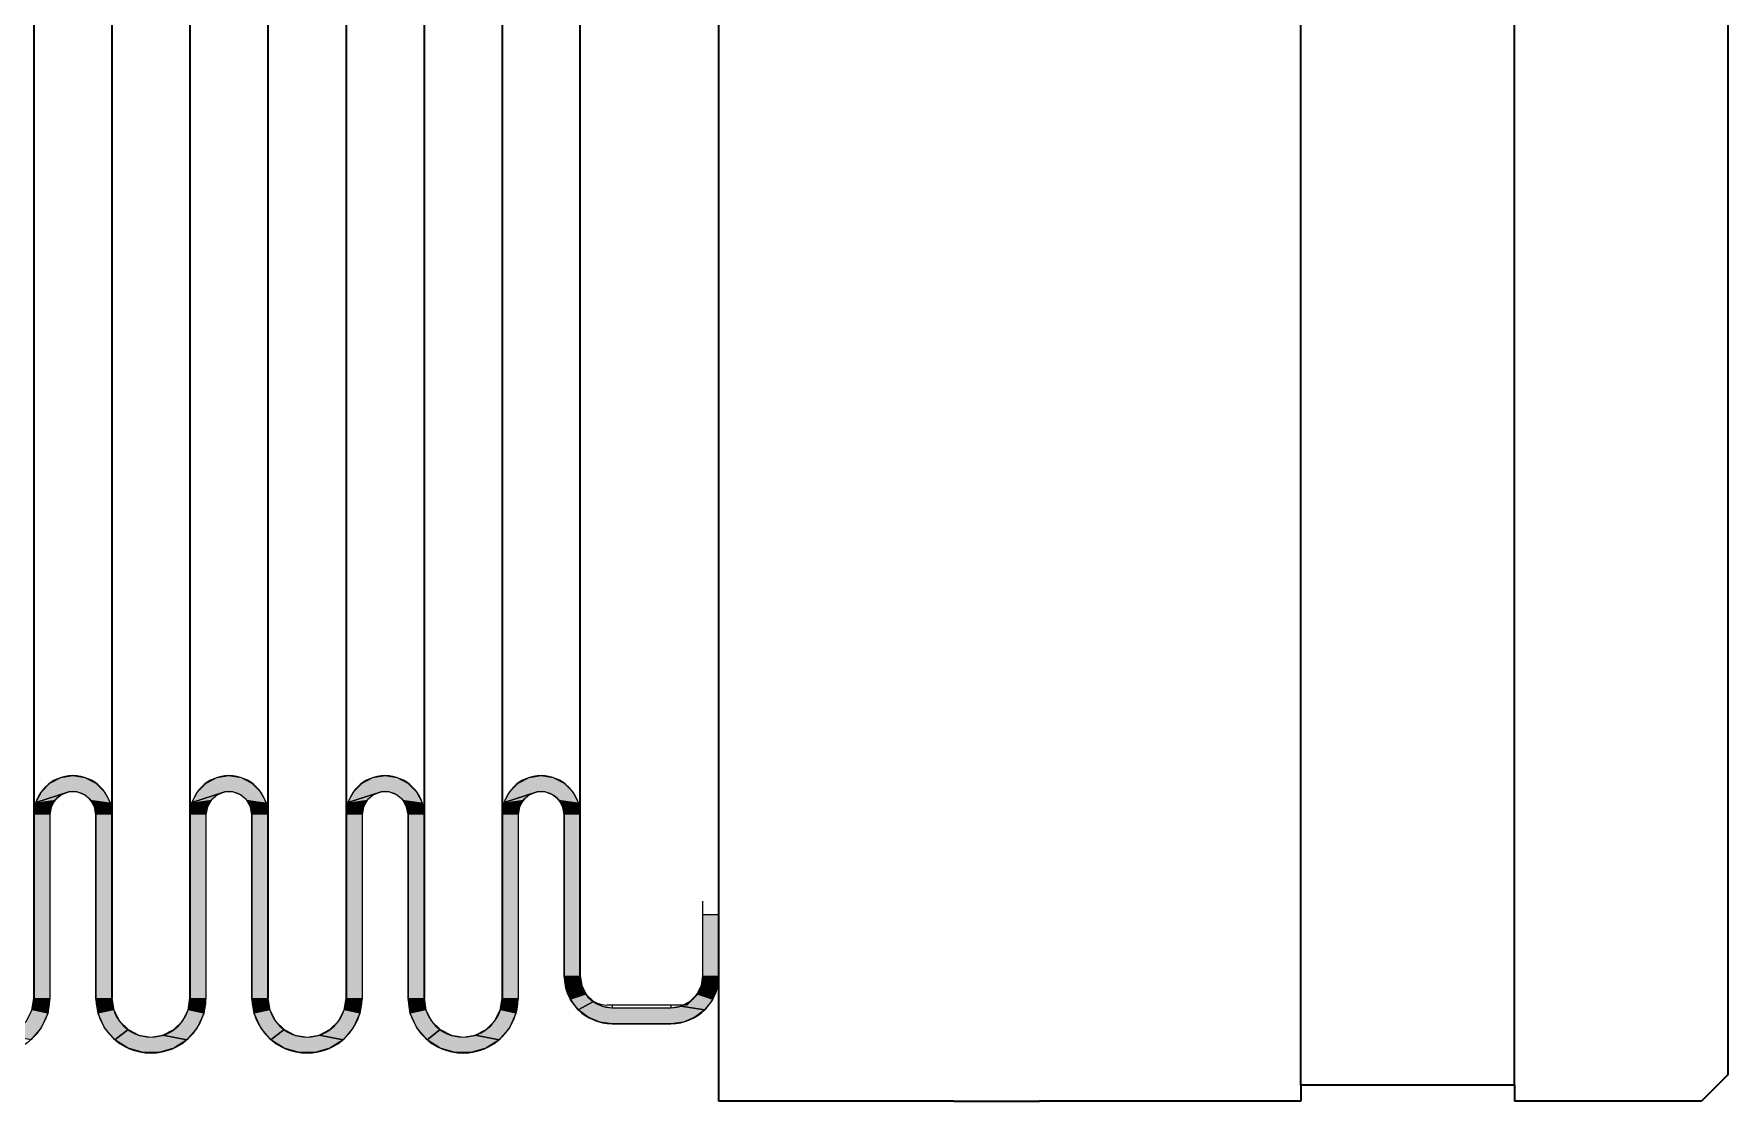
# Model space of a CAD drawing. Header units: millimetres. Extents: x -3183 to 3067, y 1033 to 2218.
# Drawn here: x 2205.87 to 2237.6, y 1226.47 to 1246.47 of the extents above; entities that cross this region are included whole.
import ezdxf

# ---------------------------------------------------------------- set-up
doc = ezdxf.new("R2010")
doc.units = ezdxf.units.MM
doc.layers.add('Kontury', color=7, linetype='Continuous', lineweight=35)

# ---------------------------------------------------------------- blocks, each defined once
blk = doc.blocks.new('*U99')
at = {"color": 2, "linetype": 'Continuous', "extrusion": (0, 0, -1)}
for points in [[(-131.972, 180.432), (-134.014, 180.109), (-131.649, 180.109)], [(-132.38, 180.64), (-133.69, 180.432), (-131.972, 180.432)], [(-133.69, 180.432), (-134.014, 180.109), (-131.972, 180.432)], [(-132.831, 180.711), (-133.283, 180.64), (-132.38, 180.64)], [(-133.283, 180.64), (-133.69, 180.432), (-132.38, 180.64)], [(-131.649, 180.109), (-132.682, 180.098), (-131.441, 179.701)], [(-134.014, 180.109), (-132.682, 180.098), (-131.649, 180.109)], [(-134.014, 180.109), (-132.981, 180.098), (-132.682, 180.098)], [(-134.014, 180.109), (-134.221, 179.701), (-132.981, 180.098)], [(-132.981, 180.098), (-134.221, 179.701), (-133.262, 179.996)], [(-133.262, 179.996), (-134.221, 179.701), (-133.491, 179.804)], [(-133.491, 179.804), (-134.221, 179.701), (-133.641, 179.544)], [(-134.221, 179.701), (-134.293, 179.25), (-133.641, 179.544)], [(-133.641, 179.544), (-134.293, 179.25), (-133.693, 179.25)], [(-133.693, 179.25), (-134.293, 172.373), (-133.693, 172.373)], [(-134.293, 179.25), (-134.293, 172.373), (-133.693, 179.25)], [(-134.293, 172.373), (-133.776, 171.792), (-133.693, 172.373)]]:
    blk.add_solid(points, dxfattribs=at)
blk = doc.blocks.new('*U100')
at = {"color": 2, "linetype": 'Continuous', "extrusion": (0, 0, -1)}
for points in [[(-137.818, 180.432), (-139.86, 180.109), (-137.495, 180.109)], [(-138.226, 180.64), (-139.537, 180.432), (-137.818, 180.432)], [(-139.537, 180.432), (-139.86, 180.109), (-137.818, 180.432)], [(-138.677, 180.711), (-139.129, 180.64), (-138.226, 180.64)], [(-139.129, 180.64), (-139.537, 180.432), (-138.226, 180.64)], [(-137.495, 180.109), (-138.528, 180.098), (-137.287, 179.701)], [(-139.86, 180.109), (-138.528, 180.098), (-137.495, 180.109)], [(-139.86, 180.109), (-138.827, 180.098), (-138.528, 180.098)], [(-139.86, 180.109), (-140.067, 179.701), (-138.827, 180.098)], [(-138.827, 180.098), (-140.067, 179.701), (-139.108, 179.996)], [(-139.108, 179.996), (-140.067, 179.701), (-139.337, 179.804)], [(-139.337, 179.804), (-140.067, 179.701), (-139.487, 179.544)], [(-140.067, 179.701), (-140.139, 179.25), (-139.487, 179.544)], [(-139.487, 179.544), (-140.139, 179.25), (-139.539, 179.25)], [(-139.539, 179.25), (-140.139, 172.373), (-139.539, 172.373)], [(-140.139, 179.25), (-140.139, 172.373), (-139.539, 179.25)], [(-140.139, 172.373), (-139.623, 171.792), (-139.539, 172.373)]]:
    blk.add_solid(points, dxfattribs=at)
blk = doc.blocks.new('*U101')
at = {"color": 2, "linetype": 'Continuous', "extrusion": (0, 0, -1)}
for points in [[(-143.665, 180.432), (-145.706, 180.109), (-143.341, 180.109)], [(-144.072, 180.64), (-145.383, 180.432), (-143.665, 180.432)], [(-145.383, 180.432), (-145.706, 180.109), (-143.665, 180.432)], [(-144.524, 180.711), (-144.975, 180.64), (-144.072, 180.64)], [(-144.975, 180.64), (-145.383, 180.432), (-144.072, 180.64)], [(-143.341, 180.109), (-144.374, 180.098), (-143.134, 179.701)], [(-145.706, 180.109), (-144.374, 180.098), (-143.341, 180.109)], [(-145.706, 180.109), (-144.673, 180.098), (-144.374, 180.098)], [(-145.706, 180.109), (-145.914, 179.701), (-144.673, 180.098)], [(-144.673, 180.098), (-145.914, 179.701), (-144.954, 179.996)], [(-144.954, 179.996), (-145.914, 179.701), (-145.184, 179.804)], [(-145.184, 179.804), (-145.914, 179.701), (-145.333, 179.544)], [(-145.914, 179.701), (-145.985, 179.25), (-145.333, 179.544)], [(-145.333, 179.544), (-145.985, 179.25), (-145.385, 179.25)], [(-145.385, 179.25), (-145.985, 172.373), (-145.385, 172.373)], [(-145.985, 179.25), (-145.985, 172.373), (-145.385, 179.25)], [(-145.985, 172.373), (-145.469, 171.792), (-145.385, 172.373)]]:
    blk.add_solid(points, dxfattribs=at)
blk = doc.blocks.new('*U102')
at = {"color": 2, "linetype": 'Continuous', "extrusion": (0, 0, -1)}
for points in [[(-149.511, 180.432), (-151.552, 180.109), (-149.187, 180.109)], [(-149.918, 180.64), (-151.229, 180.432), (-149.511, 180.432)], [(-151.229, 180.432), (-151.552, 180.109), (-149.511, 180.432)], [(-150.37, 180.711), (-150.821, 180.64), (-149.918, 180.64)], [(-150.821, 180.64), (-151.229, 180.432), (-149.918, 180.64)], [(-149.187, 180.109), (-150.22, 180.098), (-148.98, 179.701)], [(-151.552, 180.109), (-150.22, 180.098), (-149.187, 180.109)], [(-151.552, 180.109), (-150.519, 180.098), (-150.22, 180.098)], [(-151.552, 180.109), (-151.76, 179.701), (-150.519, 180.098)], [(-150.519, 180.098), (-151.76, 179.701), (-150.801, 179.996)], [(-150.801, 179.996), (-151.76, 179.701), (-151.03, 179.804)], [(-151.03, 179.804), (-151.76, 179.701), (-151.179, 179.544)], [(-151.76, 179.701), (-151.831, 179.25), (-151.179, 179.544)], [(-151.179, 179.544), (-151.831, 179.25), (-151.231, 179.25)], [(-151.231, 179.25), (-151.831, 173.211), (-151.231, 173.211)], [(-151.831, 179.25), (-151.831, 173.211), (-151.231, 179.25)], [(-151.831, 173.211), (-151.293, 172.745), (-151.231, 173.211)]]:
    blk.add_solid(points, dxfattribs=at)
blk = doc.blocks.new('*U106')
at = {"color": 2, "linetype": 'Continuous', "extrusion": (0, 0, -1)}
for points in [[(-131.441, 179.701), (-132.022, 179.544), (-131.37, 179.25)], [(-132.682, 180.098), (-132.401, 179.996), (-131.441, 179.701)], [(-132.401, 179.996), (-132.171, 179.804), (-131.441, 179.701)], [(-132.171, 179.804), (-132.022, 179.544), (-131.441, 179.701)], [(-132.022, 179.544), (-131.97, 179.25), (-131.37, 179.25)], [(-131.37, 179.25), (-131.97, 172.373), (-131.37, 172.373)], [(-131.97, 179.25), (-131.97, 172.373), (-131.37, 179.25)], [(-131.37, 172.373), (-131.886, 171.792), (-131.298, 171.921)], [(-131.97, 172.373), (-131.886, 171.792), (-131.37, 172.373)], [(-131.091, 171.514), (-131.643, 171.258), (-130.767, 171.19)], [(-131.298, 171.921), (-131.886, 171.792), (-131.091, 171.514)], [(-131.886, 171.792), (-131.643, 171.258), (-131.091, 171.514)], [(-130.767, 171.19), (-131.258, 170.815), (-130.36, 170.983)], [(-131.643, 171.258), (-131.258, 170.815), (-130.767, 171.19)]]:
    blk.add_solid(points, dxfattribs=at)
blk = doc.blocks.new('*U107')
at = {"color": 2, "linetype": 'Continuous', "extrusion": (0, 0, -1)}
for points in [[(-137.287, 179.701), (-137.868, 179.544), (-137.216, 179.25)], [(-138.528, 180.098), (-138.247, 179.996), (-137.287, 179.701)], [(-138.247, 179.996), (-138.018, 179.804), (-137.287, 179.701)], [(-138.018, 179.804), (-137.868, 179.544), (-137.287, 179.701)], [(-137.868, 179.544), (-137.816, 179.25), (-137.216, 179.25)], [(-137.216, 179.25), (-137.816, 172.373), (-137.216, 172.373)], [(-137.816, 179.25), (-137.816, 172.373), (-137.216, 179.25)], [(-137.216, 172.373), (-137.732, 171.792), (-137.144, 171.921)], [(-137.816, 172.373), (-137.732, 171.792), (-137.216, 172.373)], [(-136.937, 171.514), (-137.489, 171.258), (-136.613, 171.19)], [(-137.144, 171.921), (-137.732, 171.792), (-136.937, 171.514)], [(-137.732, 171.792), (-137.489, 171.258), (-136.937, 171.514)], [(-136.613, 171.19), (-137.104, 170.815), (-136.206, 170.983)], [(-137.489, 171.258), (-137.104, 170.815), (-136.613, 171.19)]]:
    blk.add_solid(points, dxfattribs=at)
blk = doc.blocks.new('*U108')
at = {"color": 2, "linetype": 'Continuous', "extrusion": (0, 0, -1)}
for points in [[(-143.134, 179.701), (-143.714, 179.544), (-143.062, 179.25)], [(-144.374, 180.098), (-144.093, 179.996), (-143.134, 179.701)], [(-144.093, 179.996), (-143.864, 179.804), (-143.134, 179.701)], [(-143.864, 179.804), (-143.714, 179.544), (-143.134, 179.701)], [(-143.714, 179.544), (-143.662, 179.25), (-143.062, 179.25)], [(-143.062, 179.25), (-143.662, 172.373), (-143.062, 172.373)], [(-143.662, 179.25), (-143.662, 172.373), (-143.062, 179.25)], [(-143.062, 172.373), (-143.579, 171.792), (-142.991, 171.921)], [(-143.662, 172.373), (-143.579, 171.792), (-143.062, 172.373)], [(-142.783, 171.514), (-143.335, 171.258), (-142.46, 171.19)], [(-142.991, 171.921), (-143.579, 171.792), (-142.783, 171.514)], [(-143.579, 171.792), (-143.335, 171.258), (-142.783, 171.514)], [(-142.46, 171.19), (-142.951, 170.815), (-142.052, 170.983)], [(-143.335, 171.258), (-142.951, 170.815), (-142.46, 171.19)]]:
    blk.add_solid(points, dxfattribs=at)
blk = doc.blocks.new('*U109')
at = {"color": 2, "linetype": 'Continuous', "extrusion": (0, 0, -1)}
for points in [[(-148.98, 179.701), (-149.56, 179.544), (-148.908, 179.25)], [(-150.22, 180.098), (-149.939, 179.996), (-148.98, 179.701)], [(-149.939, 179.996), (-149.71, 179.804), (-148.98, 179.701)], [(-149.71, 179.804), (-149.56, 179.544), (-148.98, 179.701)], [(-149.56, 179.544), (-149.508, 179.25), (-148.908, 179.25)], [(-148.908, 179.25), (-149.508, 172.373), (-148.908, 172.373)], [(-149.508, 179.25), (-149.508, 172.373), (-148.908, 179.25)], [(-148.908, 172.373), (-149.425, 171.792), (-148.837, 171.921)], [(-149.508, 172.373), (-149.425, 171.792), (-148.908, 172.373)], [(-148.629, 171.514), (-149.181, 171.258), (-148.306, 171.19)], [(-148.837, 171.921), (-149.425, 171.792), (-148.629, 171.514)], [(-149.425, 171.792), (-149.181, 171.258), (-148.629, 171.514)], [(-148.306, 171.19), (-148.797, 170.815), (-147.898, 170.983)], [(-149.181, 171.258), (-148.797, 170.815), (-148.306, 171.19)]]:
    blk.add_solid(points, dxfattribs=at)
blk = doc.blocks.new('*U111')
at = {"color": 2, "linetype": 'Continuous', "extrusion": (0, 0, -1)}
for points in [[(-157.031, 173.211), (-156.431, 175.511), (-157.031, 175.511)], [(-156.431, 175.511), (-157.031, 173.211), (-156.431, 173.211)], [(-156.373, 172.84), (-156.97, 172.745), (-156.202, 172.506)], [(-156.97, 172.745), (-156.79, 172.311), (-156.202, 172.506)], [(-156.431, 173.211), (-156.97, 172.745), (-156.373, 172.84)], [(-157.031, 173.211), (-156.97, 172.745), (-156.431, 173.211)], [(-155.937, 172.24), (-156.504, 171.939), (-155.602, 172.07)], [(-156.202, 172.506), (-156.79, 172.311), (-155.937, 172.24)], [(-156.79, 172.311), (-156.504, 171.939), (-155.937, 172.24)]]:
    blk.add_solid(points, dxfattribs=at)
blk = doc.blocks.new('*U113')
at = {"color": 2, "linetype": 'Continuous', "extrusion": (0, 0, -1)}
for points in [[(-151.831, 173.211), (-151.89, 172.84), (-151.293, 172.745)], [(-151.89, 172.84), (-152.061, 172.506), (-151.293, 172.745)], [(-151.293, 172.745), (-152.061, 172.506), (-151.472, 172.311)], [(-152.061, 172.506), (-152.326, 172.24), (-151.472, 172.311)], [(-151.472, 172.311), (-152.326, 172.24), (-151.759, 171.939)]]:
    blk.add_solid(points, dxfattribs=at)
blk = doc.blocks.new('*U115')
at = {"color": 2, "linetype": 'Continuous', "extrusion": (0, 0, -1)}
for points in [[(-152.326, 172.24), (-152.661, 172.07), (-151.759, 171.939)], [(-152.661, 172.07), (-153.031, 172.011), (-151.759, 171.939)], [(-155.231, 172.011), (-156.504, 171.939), (-151.759, 171.939)], [(-151.759, 171.939), (-153.031, 172.011), (-155.231, 172.011)], [(-155.602, 172.07), (-156.504, 171.939), (-155.231, 172.011)], [(-151.759, 171.939), (-156.131, 171.652), (-152.131, 171.652)], [(-156.504, 171.939), (-156.131, 171.652), (-151.759, 171.939)], [(-152.131, 171.652), (-155.697, 171.473), (-152.565, 171.473)], [(-156.131, 171.652), (-155.697, 171.473), (-152.131, 171.652)], [(-152.565, 171.473), (-155.231, 171.411), (-153.031, 171.411)], [(-155.697, 171.473), (-155.231, 171.411), (-152.565, 171.473)]]:
    blk.add_solid(points, dxfattribs=at)
blk = doc.blocks.new('*U119')
at = {"color": 2, "linetype": 'Continuous', "extrusion": (0, 0, -1)}
for points in [[(-134.293, 172.373), (-134.364, 171.921), (-133.776, 171.792)], [(-134.364, 171.921), (-134.572, 171.514), (-133.776, 171.792)], [(-133.776, 171.792), (-134.572, 171.514), (-134.02, 171.258)], [(-134.572, 171.514), (-134.895, 171.19), (-134.02, 171.258)], [(-134.02, 171.258), (-134.895, 171.19), (-134.404, 170.815)]]:
    blk.add_solid(points, dxfattribs=at)
blk = doc.blocks.new('*U120')
at = {"color": 2, "linetype": 'Continuous', "extrusion": (0, 0, -1)}
for points in [[(-140.139, 172.373), (-140.211, 171.921), (-139.623, 171.792)], [(-140.211, 171.921), (-140.418, 171.514), (-139.623, 171.792)], [(-139.623, 171.792), (-140.418, 171.514), (-139.866, 171.258)], [(-140.418, 171.514), (-140.741, 171.19), (-139.866, 171.258)], [(-139.866, 171.258), (-140.741, 171.19), (-140.251, 170.815)]]:
    blk.add_solid(points, dxfattribs=at)
blk = doc.blocks.new('*U121')
at = {"color": 2, "linetype": 'Continuous', "extrusion": (0, 0, -1)}
for points in [[(-145.985, 172.373), (-146.057, 171.921), (-145.469, 171.792)], [(-146.057, 171.921), (-146.264, 171.514), (-145.469, 171.792)], [(-145.469, 171.792), (-146.264, 171.514), (-145.712, 171.258)], [(-146.264, 171.514), (-146.588, 171.19), (-145.712, 171.258)], [(-145.712, 171.258), (-146.588, 171.19), (-146.097, 170.815)]]:
    blk.add_solid(points, dxfattribs=at)
blk = doc.blocks.new('*U125')
at = {"color": 2, "linetype": 'Continuous', "extrusion": (0, 0, -1)}
for points in [[(-134.895, 171.19), (-135.303, 170.983), (-134.404, 170.815)], [(-135.303, 170.983), (-135.754, 170.911), (-134.404, 170.815)], [(-135.754, 170.911), (-137.104, 170.815), (-134.404, 170.815)], [(-134.404, 170.815), (-136.611, 170.498), (-134.898, 170.498)], [(-137.104, 170.815), (-136.611, 170.498), (-134.404, 170.815)], [(-136.206, 170.983), (-137.104, 170.815), (-135.754, 170.911)], [(-134.898, 170.498), (-136.048, 170.332), (-135.461, 170.332)], [(-136.611, 170.498), (-136.048, 170.332), (-134.898, 170.498)]]:
    blk.add_solid(points, dxfattribs=at)
blk = doc.blocks.new('*U126')
at = {"color": 2, "linetype": 'Continuous', "extrusion": (0, 0, -1)}
for points in [[(-140.741, 171.19), (-141.149, 170.983), (-140.251, 170.815)], [(-141.149, 170.983), (-141.601, 170.911), (-140.251, 170.815)], [(-141.601, 170.911), (-142.951, 170.815), (-140.251, 170.815)], [(-140.251, 170.815), (-142.457, 170.498), (-140.744, 170.498)], [(-142.951, 170.815), (-142.457, 170.498), (-140.251, 170.815)], [(-142.052, 170.983), (-142.951, 170.815), (-141.601, 170.911)], [(-140.744, 170.498), (-141.894, 170.332), (-141.307, 170.332)], [(-142.457, 170.498), (-141.894, 170.332), (-140.744, 170.498)]]:
    blk.add_solid(points, dxfattribs=at)
blk = doc.blocks.new('*U127')
at = {"color": 2, "linetype": 'Continuous', "extrusion": (0, 0, -1)}
for points in [[(-146.588, 171.19), (-146.995, 170.983), (-146.097, 170.815)], [(-146.995, 170.983), (-147.447, 170.911), (-146.097, 170.815)], [(-147.447, 170.911), (-148.797, 170.815), (-146.097, 170.815)], [(-146.097, 170.815), (-148.303, 170.498), (-146.59, 170.498)], [(-148.797, 170.815), (-148.303, 170.498), (-146.097, 170.815)], [(-147.898, 170.983), (-148.797, 170.815), (-147.447, 170.911)], [(-146.59, 170.498), (-147.74, 170.332), (-147.153, 170.332)], [(-148.303, 170.498), (-147.74, 170.332), (-146.59, 170.498)]]:
    blk.add_solid(points, dxfattribs=at)

msp = doc.modelspace()

# ---------------------------------------------------------------- linework, layer by layer
at = {"color": 2, "linetype": 'Continuous'}
for p, q in [((2205.87207, 1231.83876), (2205.90783, 1232.06458)), ((2208.79514, 1231.83876), (2208.83091, 1232.06458)), ((2211.71822, 1231.83876), (2211.75399, 1232.06458)), ((2214.6413, 1231.83876), (2214.67706, 1232.06458)), ((2216.10284, 1228.81953), (2216.1322, 1228.63412)), ((2207.33361, 1228.4003), (2207.36937, 1228.17448)), ((2210.25668, 1228.4003), (2210.29245, 1228.17448)), ((2213.17976, 1228.4003), (2213.21553, 1228.17448)), ((2217.80284, 1228.21953), (2217.98825, 1228.24889)), ((2208.06437, 1227.66953), (2208.29019, 1227.70529)), ((2210.98745, 1227.66953), (2211.21327, 1227.70529)), ((2213.91053, 1227.66953), (2214.13635, 1227.70529))]:
    msp.add_line(p, q, dxfattribs=at)
at = {"color": 7, "linetype": 'Continuous'}
for p, q in [((2206.17207, 1231.83876), (2206.17207, 1228.4003)), ((2207.03361, 1231.83876), (2207.03361, 1228.4003)), ((2209.09514, 1231.83876), (2209.09514, 1228.4003)), ((2209.95668, 1231.83876), (2209.95668, 1228.4003)), ((2212.01822, 1231.83876), (2212.01822, 1228.4003)), ((2212.87976, 1231.83876), (2212.87976, 1228.4003)), ((2214.9413, 1231.83876), (2214.9413, 1228.4003)), ((2215.80284, 1231.83876), (2215.80284, 1228.81953)), ((2218.40284, 1228.56953), (2218.40284, 1230.21953)), ((2218.70284, 1230.21953), (2218.70284, 1228.81953)), ((2218.40284, 1229.96953), (2218.70284, 1229.96953)), ((2218.40284, 1228.56953), (2218.10284, 1228.26953)), ((2218.10284, 1228.26953), (2216.60284, 1228.26953)), ((2216.70284, 1228.26953), (2216.70284, 1228.21953)), ((2216.70284, 1228.21953), (2217.80284, 1228.21953)), ((2217.80284, 1228.26953), (2217.80284, 1228.21953)), ((2216.70284, 1227.91953), (2217.80284, 1227.91953))]:
    msp.add_line(p, q, dxfattribs=at)
at = {"color": 2, "linetype": 'Continuous'}
for points in [[(2206.60284, 1232.56953), (2206.82866, 1232.53376), (2207.03237, 1232.42996), (2207.19404, 1232.26829), (2207.29784, 1232.06458), (2207.33361, 1231.83876), (2207.33361, 1228.4003), (2207.07536, 1228.10989), (2207.03361, 1228.4003), (2207.03361, 1231.83876), (2207.00763, 1231.98609), (2206.93282, 1232.11565), (2206.81822, 1232.21181), (2206.67764, 1232.26298), (2206.52803, 1232.26298), (2205.90783, 1232.06458), (2206.01163, 1232.26829), (2206.1733, 1232.42996), (2206.37702, 1232.53376), (2206.60284, 1232.56953)], [(2207.03361, 1231.83876), (2207.00763, 1231.98609), (2206.93282, 1232.11565), (2206.81822, 1232.21181), (2206.67764, 1232.26298), (2206.52803, 1232.26298), (2205.90783, 1232.06458), (2206.01163, 1232.26829), (2206.1733, 1232.42996), (2206.37702, 1232.53376), (2206.60284, 1232.56953)], [(2206.60284, 1232.56953), (2206.82866, 1232.53376), (2207.03237, 1232.42996), (2207.19404, 1232.26829), (2207.29784, 1232.06458), (2207.33361, 1231.83876)], [(2209.52591, 1232.56953), (2209.75173, 1232.53376), (2209.95545, 1232.42996), (2210.11712, 1232.26829), (2210.22092, 1232.06458), (2210.25668, 1231.83876), (2210.25668, 1228.4003), (2209.99844, 1228.10989), (2209.95668, 1228.4003), (2209.95668, 1231.83876), (2209.9307, 1231.98609), (2209.8559, 1232.11565), (2209.7413, 1232.21181), (2209.60072, 1232.26298), (2209.45111, 1232.26298), (2208.83091, 1232.06458), (2208.93471, 1232.26829), (2209.09638, 1232.42996), (2209.30009, 1232.53376), (2209.52591, 1232.56953)], [(2209.95668, 1231.83876), (2209.9307, 1231.98609), (2209.8559, 1232.11565), (2209.7413, 1232.21181), (2209.60072, 1232.26298), (2209.45111, 1232.26298), (2208.83091, 1232.06458), (2208.93471, 1232.26829), (2209.09638, 1232.42996), (2209.30009, 1232.53376), (2209.52591, 1232.56953)], [(2209.52591, 1232.56953), (2209.75173, 1232.53376), (2209.95545, 1232.42996), (2210.11712, 1232.26829), (2210.22092, 1232.06458), (2210.25668, 1231.83876)], [(2212.44899, 1232.56953), (2212.67481, 1232.53376), (2212.87853, 1232.42996), (2213.04019, 1232.26829), (2213.14399, 1232.06458), (2213.17976, 1231.83876), (2213.17976, 1228.4003), (2212.92151, 1228.10989), (2212.87976, 1228.4003), (2212.87976, 1231.83876), (2212.85378, 1231.98609), (2212.77898, 1232.11565), (2212.66437, 1232.21181), (2212.52379, 1232.26298), (2212.37419, 1232.26298), (2211.75399, 1232.06458), (2211.85779, 1232.26829), (2212.01945, 1232.42996), (2212.22317, 1232.53376), (2212.44899, 1232.56953)], [(2212.87976, 1231.83876), (2212.85378, 1231.98609), (2212.77898, 1232.11565), (2212.66437, 1232.21181), (2212.52379, 1232.26298), (2212.37419, 1232.26298), (2211.75399, 1232.06458), (2211.85779, 1232.26829), (2212.01945, 1232.42996), (2212.22317, 1232.53376), (2212.44899, 1232.56953)], [(2212.44899, 1232.56953), (2212.67481, 1232.53376), (2212.87853, 1232.42996), (2213.04019, 1232.26829), (2213.14399, 1232.06458), (2213.17976, 1231.83876)], [(2215.37207, 1232.56953), (2215.59789, 1232.53376), (2215.8016, 1232.42996), (2215.96327, 1232.26829), (2216.06707, 1232.06458), (2216.10284, 1231.83876), (2216.10284, 1228.81953), (2215.8335, 1228.58659), (2215.80284, 1228.81953), (2215.80284, 1231.83876), (2215.77686, 1231.98609), (2215.70206, 1232.11565), (2215.58745, 1232.21181), (2215.44687, 1232.26298), (2215.29726, 1232.26298), (2214.67706, 1232.06458), (2214.78086, 1232.26829), (2214.94253, 1232.42996), (2215.14625, 1232.53376), (2215.37207, 1232.56953)], [(2215.80284, 1231.83876), (2215.77686, 1231.98609), (2215.70206, 1232.11565), (2215.58745, 1232.21181), (2215.44687, 1232.26298), (2215.29726, 1232.26298), (2214.67706, 1232.06458), (2214.78086, 1232.26829), (2214.94253, 1232.42996), (2215.14625, 1232.53376), (2215.37207, 1232.56953)], [(2215.37207, 1232.56953), (2215.59789, 1232.53376), (2215.8016, 1232.42996), (2215.96327, 1232.26829), (2216.06707, 1232.06458), (2216.10284, 1231.83876)], [(2206.27285, 1232.11565), (2206.19805, 1231.98609), (2206.17207, 1231.83876), (2206.17207, 1228.4003), (2206.13031, 1228.10989), (2206.00844, 1227.84302), (2205.81631, 1227.62129), (2205.36712, 1227.70529), (2205.57083, 1227.80909), (2205.7325, 1227.97076), (2205.8363, 1228.17448), (2205.87207, 1228.4003), (2205.87207, 1231.83876), (2205.90783, 1232.06458), (2206.52803, 1232.26298), (2206.38745, 1232.21181), (2206.27285, 1232.11565)], [(2206.27285, 1232.11565), (2206.19805, 1231.98609), (2206.17207, 1231.83876)], [(2206.52803, 1232.26298), (2206.38745, 1232.21181), (2206.27285, 1232.11565)], [(2209.19592, 1232.11565), (2209.12112, 1231.98609), (2209.09514, 1231.83876), (2209.09514, 1228.4003), (2209.05339, 1228.10989), (2208.93151, 1227.84302), (2208.73938, 1227.62129), (2208.29019, 1227.70529), (2208.49391, 1227.80909), (2208.65558, 1227.97076), (2208.75938, 1228.17448), (2208.79514, 1228.4003), (2208.79514, 1231.83876), (2208.83091, 1232.06458), (2209.45111, 1232.26298), (2209.31053, 1232.21181), (2209.19592, 1232.11565)], [(2209.19592, 1232.11565), (2209.12112, 1231.98609), (2209.09514, 1231.83876)], [(2209.45111, 1232.26298), (2209.31053, 1232.21181), (2209.19592, 1232.11565)], [(2212.119, 1232.11565), (2212.0442, 1231.98609), (2212.01822, 1231.83876), (2212.01822, 1228.4003), (2211.97647, 1228.10989), (2211.85459, 1227.84302), (2211.66246, 1227.62129), (2211.21327, 1227.70529), (2211.41699, 1227.80909), (2211.57866, 1227.97076), (2211.68245, 1228.17448), (2211.71822, 1228.4003), (2211.71822, 1231.83876), (2211.75399, 1232.06458), (2212.37419, 1232.26298), (2212.23361, 1232.21181), (2212.119, 1232.11565)], [(2212.119, 1232.11565), (2212.0442, 1231.98609), (2212.01822, 1231.83876)], [(2212.37419, 1232.26298), (2212.23361, 1232.21181), (2212.119, 1232.11565)], [(2215.04208, 1232.11565), (2214.96728, 1231.98609), (2214.9413, 1231.83876), (2214.9413, 1228.4003), (2214.89954, 1228.10989), (2214.77767, 1227.84302), (2214.58554, 1227.62129), (2214.13635, 1227.70529), (2214.34006, 1227.80909), (2214.50173, 1227.97076), (2214.60553, 1228.17448), (2214.6413, 1228.4003), (2214.6413, 1231.83876), (2214.67706, 1232.06458), (2215.29726, 1232.26298), (2215.15668, 1232.21181), (2215.04208, 1232.11565)], [(2215.04208, 1232.11565), (2214.96728, 1231.98609), (2214.9413, 1231.83876)], [(2215.29726, 1232.26298), (2215.15668, 1232.21181), (2215.04208, 1232.11565)], [(2218.40284, 1228.81953), (2218.40284, 1229.96953), (2218.70284, 1229.96953), (2218.70284, 1228.81953), (2218.67217, 1228.58659), (2218.58226, 1228.36953), (2218.43923, 1228.18313), (2217.98825, 1228.24889), (2218.15551, 1228.33412), (2218.28825, 1228.46686), (2218.37347, 1228.63412), (2218.40284, 1228.81953)], [(2216.10284, 1228.81953), (2215.8335, 1228.58659), (2215.80284, 1228.81953)], [(2216.1322, 1228.63412), (2216.21743, 1228.46686), (2216.35017, 1228.33412), (2216.06644, 1228.18313), (2215.92341, 1228.36953), (2215.8335, 1228.58659), (2216.10284, 1228.81953), (2216.1322, 1228.63412)], [(2216.1322, 1228.63412), (2216.21743, 1228.46686), (2216.35017, 1228.33412), (2216.06644, 1228.18313), (2215.92341, 1228.36953), (2215.8335, 1228.58659)], [(2218.70284, 1228.81953), (2218.67217, 1228.58659), (2218.58226, 1228.36953), (2218.43923, 1228.18313), (2217.98825, 1228.24889), (2218.15551, 1228.33412), (2218.28825, 1228.46686), (2218.37347, 1228.63412), (2218.40284, 1228.81953)], [(2206.17207, 1228.4003), (2206.13031, 1228.10989), (2206.00844, 1227.84302), (2205.81631, 1227.62129), (2205.36712, 1227.70529), (2205.57083, 1227.80909), (2205.7325, 1227.97076), (2205.8363, 1228.17448), (2205.87207, 1228.4003)], [(2207.33361, 1228.4003), (2207.07536, 1228.10989), (2207.03361, 1228.4003)], [(2207.36937, 1228.17448), (2207.47317, 1227.97076), (2207.63484, 1227.80909), (2207.38936, 1227.62129), (2207.19724, 1227.84302), (2207.07536, 1228.10989), (2207.33361, 1228.4003), (2207.36937, 1228.17448)], [(2209.09514, 1228.4003), (2209.05339, 1228.10989), (2208.93151, 1227.84302), (2208.73938, 1227.62129), (2208.29019, 1227.70529), (2208.49391, 1227.80909), (2208.65558, 1227.97076), (2208.75938, 1228.17448), (2208.79514, 1228.4003)], [(2210.25668, 1228.4003), (2209.99844, 1228.10989), (2209.95668, 1228.4003)], [(2210.29245, 1228.17448), (2210.39625, 1227.97076), (2210.55792, 1227.80909), (2210.31244, 1227.62129), (2210.12031, 1227.84302), (2209.99844, 1228.10989), (2210.25668, 1228.4003), (2210.29245, 1228.17448)], [(2212.01822, 1228.4003), (2211.97647, 1228.10989), (2211.85459, 1227.84302), (2211.66246, 1227.62129), (2211.21327, 1227.70529), (2211.41699, 1227.80909), (2211.57866, 1227.97076), (2211.68245, 1228.17448), (2211.71822, 1228.4003)], [(2213.17976, 1228.4003), (2212.92151, 1228.10989), (2212.87976, 1228.4003)], [(2213.21553, 1228.17448), (2213.31932, 1227.97076), (2213.48099, 1227.80909), (2213.23552, 1227.62129), (2213.04339, 1227.84302), (2212.92151, 1228.10989), (2213.17976, 1228.4003), (2213.21553, 1228.17448)], [(2214.9413, 1228.4003), (2214.89954, 1228.10989), (2214.77767, 1227.84302), (2214.58554, 1227.62129), (2214.13635, 1227.70529), (2214.34006, 1227.80909), (2214.50173, 1227.97076), (2214.60553, 1228.17448), (2214.6413, 1228.4003)], [(2217.80284, 1228.21953), (2217.98825, 1228.24889), (2218.43923, 1228.18313), (2218.25284, 1228.0401), (2218.03577, 1227.95019), (2217.80284, 1227.91953), (2216.70284, 1227.91953), (2216.4699, 1227.95019), (2216.25284, 1228.0401), (2216.06644, 1228.18313), (2216.35017, 1228.33412), (2216.51743, 1228.24889), (2216.70284, 1228.21953), (2217.80284, 1228.21953)], [(2216.35017, 1228.33412), (2216.51743, 1228.24889), (2216.70284, 1228.21953)], [(2207.36937, 1228.17448), (2207.47317, 1227.97076), (2207.63484, 1227.80909), (2207.38936, 1227.62129), (2207.19724, 1227.84302), (2207.07536, 1228.10989)], [(2210.29245, 1228.17448), (2210.39625, 1227.97076), (2210.55792, 1227.80909), (2210.31244, 1227.62129), (2210.12031, 1227.84302), (2209.99844, 1228.10989)], [(2213.21553, 1228.17448), (2213.31932, 1227.97076), (2213.48099, 1227.80909), (2213.23552, 1227.62129), (2213.04339, 1227.84302), (2212.92151, 1228.10989)], [(2216.70284, 1227.91953), (2216.4699, 1227.95019), (2216.25284, 1228.0401), (2216.06644, 1228.18313)], [(2218.43923, 1228.18313), (2218.25284, 1228.0401), (2218.03577, 1227.95019), (2217.80284, 1227.91953)], [(2208.06437, 1227.66953), (2208.29019, 1227.70529), (2208.73938, 1227.62129), (2208.49257, 1227.46267), (2208.21107, 1227.38002), (2207.91768, 1227.38002), (2207.63618, 1227.46267), (2207.38936, 1227.62129), (2207.63484, 1227.80909), (2207.83855, 1227.70529), (2208.06437, 1227.66953)], [(2207.63484, 1227.80909), (2207.83855, 1227.70529), (2208.06437, 1227.66953)], [(2210.98745, 1227.66953), (2211.21327, 1227.70529), (2211.66246, 1227.62129), (2211.41565, 1227.46267), (2211.13415, 1227.38002), (2210.84076, 1227.38002), (2210.55925, 1227.46267), (2210.31244, 1227.62129), (2210.55792, 1227.80909), (2210.76163, 1227.70529), (2210.98745, 1227.66953)], [(2210.55792, 1227.80909), (2210.76163, 1227.70529), (2210.98745, 1227.66953)], [(2213.91053, 1227.66953), (2214.13635, 1227.70529), (2214.58554, 1227.62129), (2214.33873, 1227.46267), (2214.05722, 1227.38002), (2213.76383, 1227.38002), (2213.48233, 1227.46267), (2213.23552, 1227.62129), (2213.48099, 1227.80909), (2213.68471, 1227.70529), (2213.91053, 1227.66953)], [(2213.48099, 1227.80909), (2213.68471, 1227.70529), (2213.91053, 1227.66953)], [(2208.73938, 1227.62129), (2208.49257, 1227.46267), (2208.21107, 1227.38002), (2207.91768, 1227.38002), (2207.63618, 1227.46267), (2207.38936, 1227.62129)], [(2211.66246, 1227.62129), (2211.41565, 1227.46267), (2211.13415, 1227.38002), (2210.84076, 1227.38002), (2210.55925, 1227.46267), (2210.31244, 1227.62129)], [(2214.58554, 1227.62129), (2214.33873, 1227.46267), (2214.05722, 1227.38002), (2213.76383, 1227.38002), (2213.48233, 1227.46267), (2213.23552, 1227.62129)]]:
    msp.add_lwpolyline(points, dxfattribs=at)
at = {"color": 7, "linetype": 'Continuous'}
for centre, radius, start, end in [((2206.60284, 1231.83876), 0.73077, 0, 180), ((2209.52591, 1231.83876), 0.73077, 0, 180), ((2212.44899, 1231.83876), 0.73077, 0, 180), ((2215.37207, 1231.83876), 0.73077, 0, 180), ((2206.60284, 1231.83876), 0.43077, 0, 180), ((2209.52591, 1231.83876), 0.43077, 0, 180), ((2212.44899, 1231.83876), 0.43077, 0, 180), ((2215.37207, 1231.83876), 0.43077, 0, 180), ((2216.70284, 1228.81953), 0.9, 180, 270), ((2216.70284, 1228.81953), 0.6, 180, 270), ((2216.60284, 1228.76953), 0.5, 180, 270), ((2217.80284, 1228.81953), 0.6, 270, 0), ((2217.80284, 1228.81953), 0.9, 270, 0), ((2205.1413, 1228.4003), 1.03077, 180, 0), ((2208.06437, 1228.4003), 1.03077, 180, 0), ((2208.06437, 1228.4003), 0.73077, 180, 0), ((2210.98745, 1228.4003), 1.03077, 180, 0), ((2210.98745, 1228.4003), 0.73077, 180, 0), ((2213.91053, 1228.4003), 1.03077, 180, 0), ((2213.91053, 1228.4003), 0.73077, 180, 0)]:
    msp.add_arc(centre, radius, start, end, dxfattribs=at)
at = {"layer": 'Kontury', "color": 7, "linetype": 'Continuous'}
for p, q in [((2237.60284, 1226.96953), (2237.60284, 1265.95311)), ((2205.87207, 1264.53876), (2205.87207, 1228.4003)), ((2207.33361, 1264.53876), (2207.33361, 1228.4003)), ((2208.79514, 1264.53876), (2208.79514, 1228.4003)), ((2210.25668, 1264.53876), (2210.25668, 1228.4003)), ((2211.71822, 1264.53876), (2211.71822, 1228.4003)), ((2213.17976, 1264.53876), (2213.17976, 1228.4003)), ((2214.6413, 1264.53876), (2214.6413, 1228.4003)), ((2216.10284, 1228.76953), (2216.10284, 1264.16953)), ((2233.60284, 1226.76953), (2229.60284, 1226.76953)), ((2229.60284, 1226.76953), (2229.60284, 1226.46953)), ((2233.60284, 1226.76953), (2233.60284, 1226.46953)), ((2237.60284, 1226.96953), (2237.10284, 1226.46953)), ((2223.10284, 1226.46953), (2220.95284, 1226.46953)), ((2229.60284, 1226.46953), (2224.70284, 1226.46953)), ((2237.10284, 1226.46953), (2233.60284, 1226.46953))]:
    msp.add_line(p, q, dxfattribs=at)
at = {"layer": 'Kontury'}
for p, q in [((2218.70284, 1230.21953), (2218.70284, 1262.96953)), ((2229.60284, 1226.76953), (2229.60284, 1259.08207)), ((2233.60284, 1226.76953), (2233.60284, 1259.08207)), ((2218.70284, 1226.46953), (2218.70284, 1230.21953)), ((2220.95284, 1226.46953), (2218.70284, 1226.46953)), ((2223.10284, 1226.46953), (2224.70284, 1226.46953))]:
    msp.add_line(p, q, dxfattribs=at)

# ---------------------------------------------------------------- block references
at = {"color": 2, "linetype": 'Continuous', "xscale": 0.5, "yscale": 0.5, "zscale": 0.5}
for name in ['*U99', '*U100', '*U101', '*U102', '*U106', '*U107', '*U108', '*U109', '*U111', '*U113', '*U119', '*U120', '*U121', '*U115', '*U125', '*U126', '*U127']:
    msp.add_blockref(name, (2140.18717, 1142.21388), dxfattribs=at)

doc.saveas('drawing.dxf')
